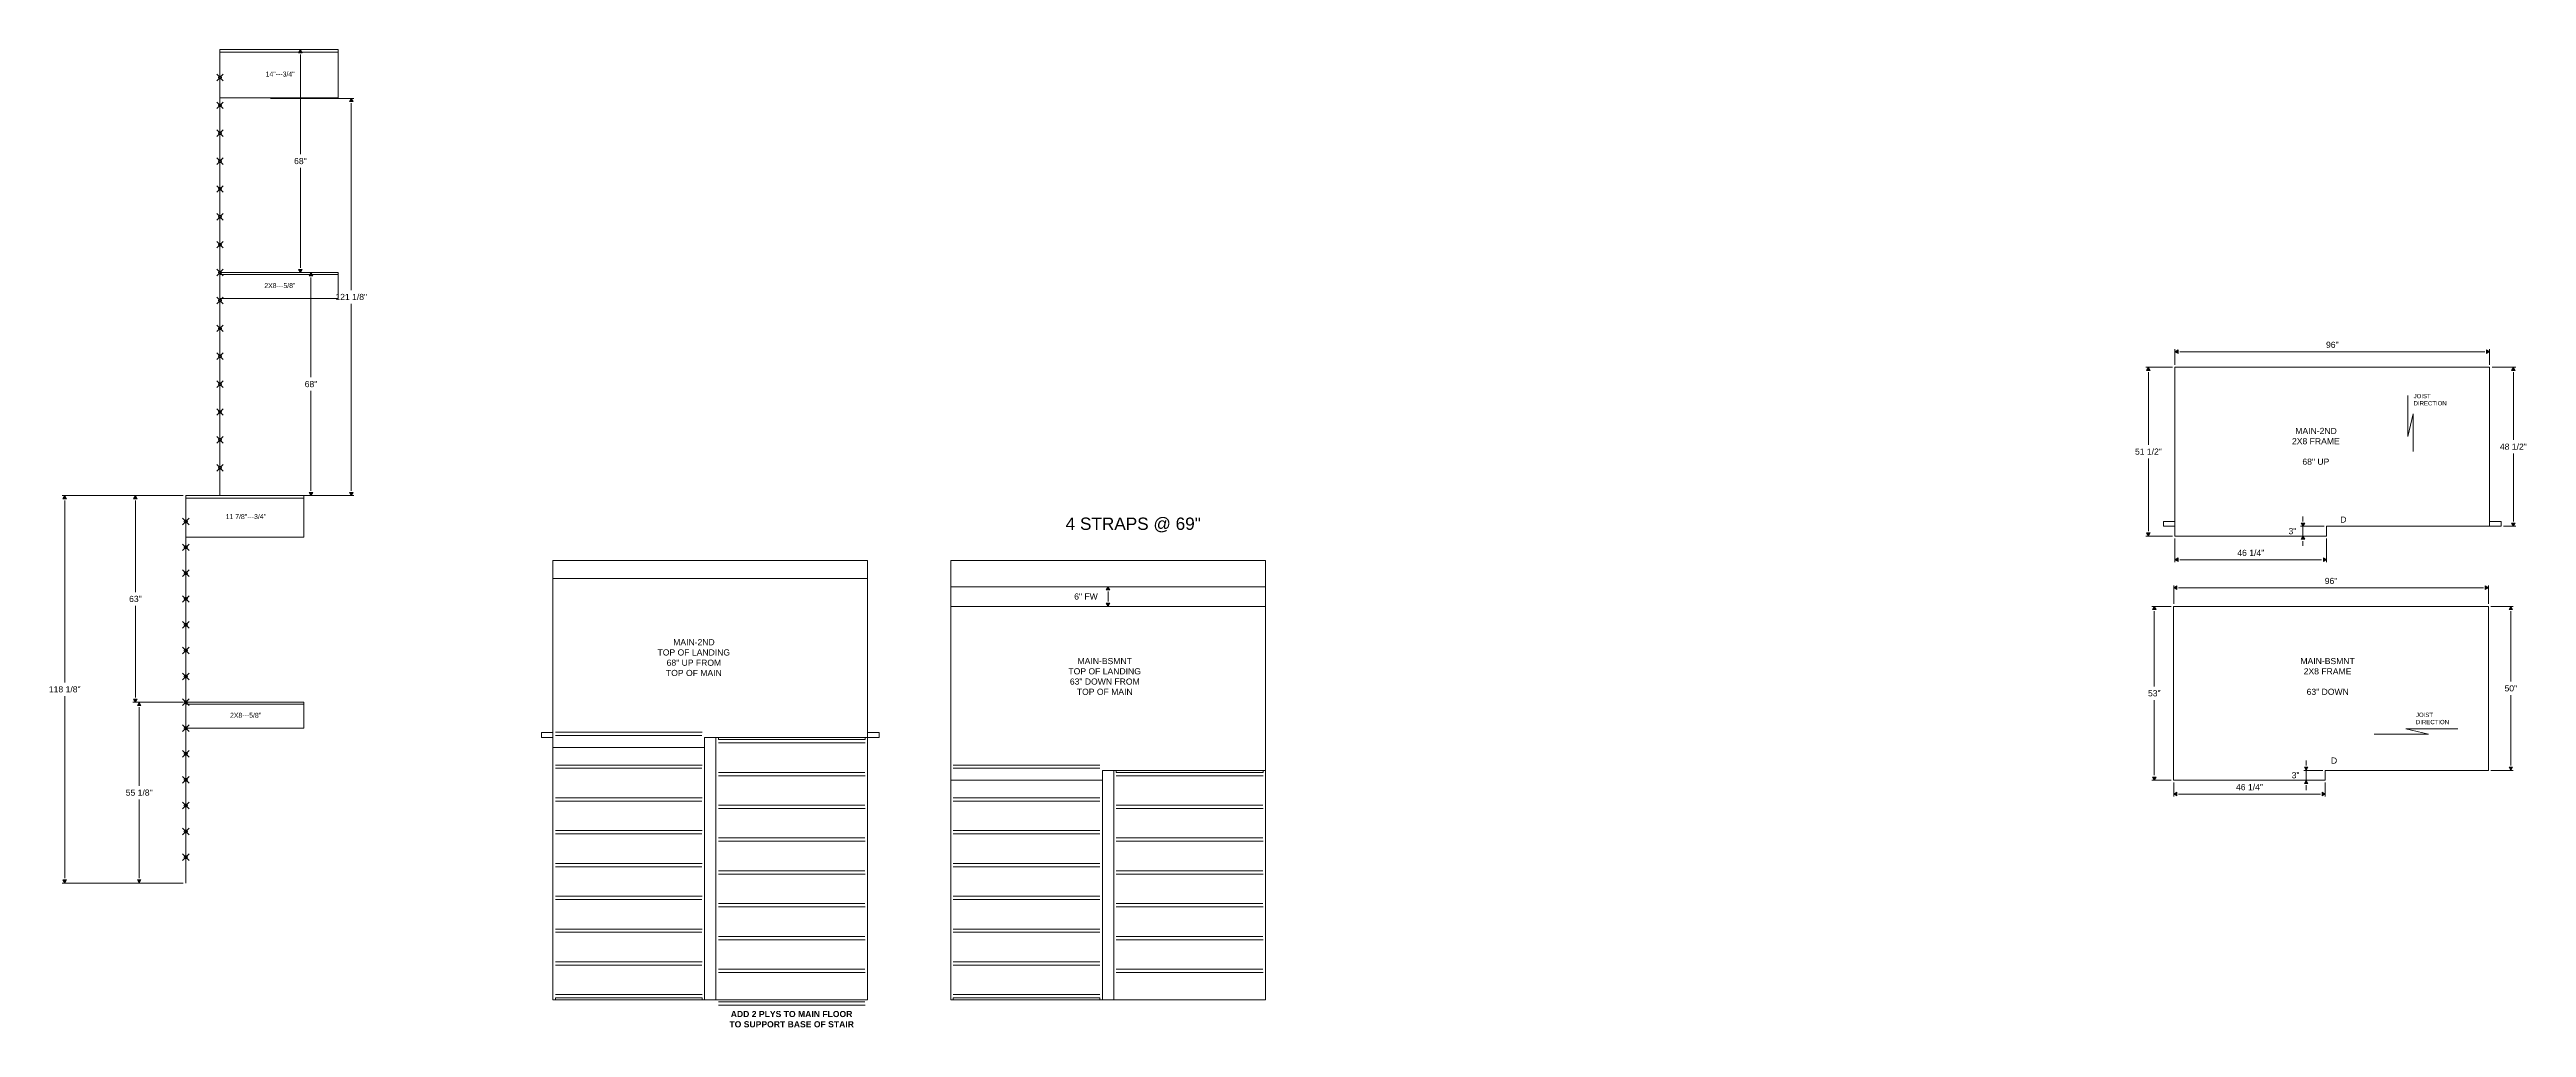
# Model space of a CAD drawing. Header units: inches. Extents: x -20237 to -17371, y 314 to 2010.
# Drawn here: x -18126 to -17371, y 954 to 1252 of the extents above; entities that cross this region are included whole.
import ezdxf

# ---------------------------------------------------------------- set-up
doc = ezdxf.new("R2010")
doc.units = ezdxf.units.IN
doc.header["$MEASUREMENT"] = 0
doc.header["$PDMODE"] = 35
doc.linetypes.add('HIDDEN2', pattern=[0.1875, 0.125, -0.0625])
for name, color, linetype, lineweight in [('Concrete', 40, 'Continuous', 9), ('Dimension', 3, 'Continuous', 9), ('Hole-Framing', 150, 'Continuous', 18), ('Kick', 4, 'Continuous', 9), ('Kick-Hidden', 4, 'HIDDEN2', 9), ('Plywood', 6, 'Continuous', 18), ('Treads', 1, 'Continuous', 15)]:
    doc.layers.add(name, color=color, linetype=linetype, lineweight=lineweight)
doc.styles.add('Dimension and Text', font='arial.ttf', dxfattribs={"height": 0.078125})
doc.dimstyles.new('Jerrod Dimension', dxfattribs={"dimscale": 0, "dimtxt": 0.078125, "dimasz": 0.0625, "dimexe": 0.03125, "dimexo": 0.03125, "dimgap": 0.046875, "dimtad": 1, "dimtih": 1, "dimtoh": 1, "dimdec": 4, "dimzin": 1, "dimdsep": 46, "dimlunit": 5, "dimtxsty": 'Dimension and Text', "dimblk": 'arrow', "dimcen": 2.421875, "dimclrd": 3, "dimclre": 3, "dimclrt": 3, "dimadec": 1, "dimazin": 0, "dimtfac": 1, "dimtdec": 4, "dimtmove": 2, "dimatfit": 3, "dimldrblk": 'arrow', "dimfxl": 1, "dimtfillclr": 256, "dimfrac": 2, "dimlwd": -1, "dimlwe": -1, "dimarcsym": 2})

# ---------------------------------------------------------------- blocks, each defined once
blk = doc.blocks.new('2x8- Landing')
at = {"layer": 'Hole-Framing'}
blk.add_lwpolyline([(0, -0.62), (36, -0.62), (36, -7.88), (0, -7.88)], close=True, dxfattribs=at)
at = {"layer": 'Plywood'}
blk.add_lwpolyline([(0, -0.62), (36, -0.62), (36, 0), (0, 0)], close=True, dxfattribs=at)
at = {"layer": 'Hole-Framing', "insert": (0.18, -3.22), "char_height": 1.5, "attachment_point": 1, "style": 'Dimension and Text'}
blk.add_mtext_dynamic_manual_height_columns('\\pi13.34038;2X8---5/8"', width=36, gutter_width=7.5, heights=[4.47], dxfattribs=at)
blk = doc.blocks.new('arrow')
at = {"layer": 'Dimension'}
blk.add_hatch(color=0, dxfattribs=at).paths.add_polyline_path([(0, 0), (-0.64, 0.37), (-0.64, -0.37)])
at = {"layer": 'Dimension', "color": 0}
for p, q in [((-0.64, -0.37), (-0.64, 0.37)), ((0, 0), (-0.64, 0.37)), ((-0.64, -0.37), (0, 0))]:
    blk.add_line(p, q, dxfattribs=at)
blk = doc.blocks.new('*D550')
at = {"layer": 'Defpoints', "color": 0, "transparency": 16777216}
for p in [(-18074.24, 1252.32), (-18056.24, 1184.32), (-18049.71, 1184.32)]:
    blk.add_point(p, dxfattribs=at)
at = {"layer": 'Hole-Framing', "color": 3, "transparency": 16777216}
for p, q in [((-18073.49, 1252.32), (-18048.96, 1252.32)), ((-18049.71, 1250.82), (-18049.71, 1220.4)), ((-18049.71, 1185.82), (-18049.71, 1216.24)), ((-18055.49, 1184.32), (-18048.96, 1184.32))]:
    blk.add_line(p, q, dxfattribs=at)
at = {"layer": 'Hole-Framing', "color": 3, "transparency": 16777216, "xscale": 1.5, "yscale": 1.5, "zscale": 1.5}
for p, rotation in [((-18049.71, 1252.32), 90), ((-18049.71, 1184.32), 270)]:
    blk.add_blockref('arrow', p, dxfattribs=dict(at, rotation=rotation))
at = {"layer": 'Hole-Framing', "color": 3, "transparency": 16777216, "insert": (-18049.71, 1218.32), "char_height": 1.875, "attachment_point": 5, "style": 'Dimension and Text'}
blk.add_mtext('68"', dxfattribs=at)
blk = doc.blocks.new('*D551')
at = {"layer": 'Defpoints', "color": 0, "transparency": 16777216}
for p in [(-18074.24, 1184.32), (-18074.24, 1116.32), (-18046.48, 1116.32)]:
    blk.add_point(p, dxfattribs=at)
at = {"layer": 'Hole-Framing', "color": 3, "transparency": 16777216}
for p, q in [((-18073.49, 1184.32), (-18045.73, 1184.32)), ((-18046.48, 1182.82), (-18046.48, 1152.4)), ((-18046.48, 1117.82), (-18046.48, 1148.24)), ((-18073.49, 1116.32), (-18045.73, 1116.32))]:
    blk.add_line(p, q, dxfattribs=at)
at = {"layer": 'Hole-Framing', "color": 3, "transparency": 16777216, "xscale": 1.5, "yscale": 1.5, "zscale": 1.5}
for p, rotation in [((-18046.48, 1184.32), 90), ((-18046.48, 1116.32), 270)]:
    blk.add_blockref('arrow', p, dxfattribs=dict(at, rotation=rotation))
at = {"layer": 'Hole-Framing', "color": 3, "transparency": 16777216, "insert": (-18046.48, 1150.32), "char_height": 1.875, "attachment_point": 5, "style": 'Dimension and Text'}
blk.add_mtext('68"', dxfattribs=at)
blk = doc.blocks.new('*D552')
at = {"layer": 'Defpoints', "color": 0, "transparency": 16777216}
for p in [(-18059.61, 1237.45), (-18034.2, 1237.45), (-18059.61, 1116.32)]:
    blk.add_point(p, dxfattribs=at)
at = {"layer": 'Hole-Framing', "color": 3, "transparency": 16777216}
for p, q in [((-18058.86, 1237.45), (-18033.45, 1237.45)), ((-18034.2, 1235.95), (-18034.2, 1178.98)), ((-18034.2, 1117.82), (-18034.2, 1174.79)), ((-18058.86, 1116.32), (-18033.45, 1116.32))]:
    blk.add_line(p, q, dxfattribs=at)
at = {"layer": 'Hole-Framing', "color": 3, "transparency": 16777216, "xscale": 1.5, "yscale": 1.5, "zscale": 1.5}
for p, rotation in [((-18034.2, 1237.45), 90), ((-18034.2, 1116.32), 270)]:
    blk.add_blockref('arrow', p, dxfattribs=dict(at, rotation=rotation))
at = {"layer": 'Hole-Framing', "color": 3, "transparency": 16777216, "insert": (-18034.2, 1176.88), "char_height": 1.875, "attachment_point": 5, "style": 'Dimension and Text'}
blk.add_mtext('121 1/8"', dxfattribs=at)
blk = doc.blocks.new('14- Floor')
at = {"layer": 'Hole-Framing'}
blk.add_lwpolyline([(0, -0.75), (36, -0.75), (36, -14.75), (0, -14.75)], close=True, dxfattribs=at)
at = {"layer": 'Plywood'}
blk.add_lwpolyline([(0, -0.75), (36, -0.75), (36, 0), (0, 0)], close=True, dxfattribs=at)
at = {"layer": 'Hole-Framing', "insert": (0.18, -6.72), "char_height": 1.5, "attachment_point": 1, "style": 'Dimension and Text'}
blk.add_mtext_dynamic_manual_height_columns('\\pi13.75068;14"---3/4"', width=36, gutter_width=7.5, heights=[4.47], dxfattribs=at)
blk = doc.blocks.new('11 7-8- Floor')
at = {"layer": 'Hole-Framing'}
blk.add_lwpolyline([(0, -0.75), (36, -0.75), (36, -12.62), (0, -12.62)], close=True, dxfattribs=at)
at = {"layer": 'Plywood'}
blk.add_lwpolyline([(0, -0.75), (36, -0.75), (36, 0), (0, 0)], close=True, dxfattribs=at)
at = {"layer": 'Hole-Framing', "insert": (0.18, -5.65), "char_height": 1.5, "attachment_point": 1, "style": 'Dimension and Text'}
blk.add_mtext_dynamic_manual_height_columns('\\pi12.00307;11 7/8"---3/4"', width=36, gutter_width=7.5, heights=[4.47], dxfattribs=at)
blk = doc.blocks.new('*D553')
at = {"layer": 'Concrete', "color": 3, "transparency": 16777216}
for p, q in [((-18085.43, 1116.32), (-18100.79, 1116.32)), ((-18100.04, 1114.82), (-18100.04, 1086.9)), ((-18100.04, 1054.82), (-18100.04, 1082.74)), ((-18085.43, 1053.32), (-18100.79, 1053.32))]:
    blk.add_line(p, q, dxfattribs=at)
at = {"layer": 'Defpoints', "color": 0, "transparency": 16777216}
for p in [(-18084.68, 1116.32), (-18100.04, 1053.32), (-18084.68, 1053.32)]:
    blk.add_point(p, dxfattribs=at)
at = {"layer": 'Concrete', "color": 3, "transparency": 16777216, "xscale": 1.5, "yscale": 1.5, "zscale": 1.5}
for p, rotation in [((-18100.04, 1116.32), 90), ((-18100.04, 1053.32), 270)]:
    blk.add_blockref('arrow', p, dxfattribs=dict(at, rotation=rotation))
at = {"layer": 'Concrete', "color": 3, "transparency": 16777216, "insert": (-18100.04, 1084.82), "char_height": 1.875, "attachment_point": 5, "style": 'Dimension and Text'}
blk.add_mtext('63"', dxfattribs=at)
blk = doc.blocks.new('*D554')
at = {"layer": 'Concrete', "color": 3, "transparency": 16777216}
for p, q in [((-18085.43, 1053.32), (-18099.64, 1053.32)), ((-18098.89, 1051.82), (-18098.89, 1027.85)), ((-18098.89, 999.7), (-18098.89, 1023.66)), ((-18085.43, 998.2), (-18099.64, 998.2))]:
    blk.add_line(p, q, dxfattribs=at)
at = {"layer": 'Defpoints', "color": 0, "transparency": 16777216}
for p in [(-18084.68, 1053.32), (-18098.89, 998.2), (-18084.68, 998.2)]:
    blk.add_point(p, dxfattribs=at)
at = {"layer": 'Concrete', "color": 3, "transparency": 16777216, "xscale": 1.5, "yscale": 1.5, "zscale": 1.5}
for p, rotation in [((-18098.89, 1053.32), 90), ((-18098.89, 998.2), 270)]:
    blk.add_blockref('arrow', p, dxfattribs=dict(at, rotation=rotation))
at = {"layer": 'Concrete', "color": 3, "transparency": 16777216, "insert": (-18098.89, 1025.76), "char_height": 1.875, "attachment_point": 5, "style": 'Dimension and Text'}
blk.add_mtext('55 1/8"', dxfattribs=at)
blk = doc.blocks.new('*D555')
at = {"layer": 'Concrete', "color": 3, "transparency": 16777216}
for p, q in [((-18085.43, 1116.32), (-18122.35, 1116.32)), ((-18121.6, 1114.82), (-18121.6, 1059.35)), ((-18121.6, 999.7), (-18121.6, 1055.16)), ((-18085.43, 998.2), (-18122.35, 998.2))]:
    blk.add_line(p, q, dxfattribs=at)
at = {"layer": 'Defpoints', "color": 0, "transparency": 16777216}
for p in [(-18084.68, 1116.32), (-18121.6, 998.2), (-18084.68, 998.2)]:
    blk.add_point(p, dxfattribs=at)
at = {"layer": 'Concrete', "color": 3, "transparency": 16777216, "xscale": 1.5, "yscale": 1.5, "zscale": 1.5}
for p, rotation in [((-18121.6, 1116.32), 90), ((-18121.6, 998.2), 270)]:
    blk.add_blockref('arrow', p, dxfattribs=dict(at, rotation=rotation))
at = {"layer": 'Concrete', "color": 3, "transparency": 16777216, "insert": (-18121.6, 1057.26), "char_height": 1.875, "attachment_point": 5, "style": 'Dimension and Text'}
blk.add_mtext('118 1/8"', dxfattribs=at)
blk = doc.blocks.new('*D558')
at = {"layer": 'Defpoints', "color": 0, "transparency": 16777216}
for p in [(-17803.31, 1088.56), (-17803.31, 1082.56), (-17803.31, 1082.56)]:
    blk.add_point(p, dxfattribs=at)
at = {"layer": 'Dimension', "color": 3, "transparency": 16777216}
blk.add_line((-17803.31, 1087.06), (-17803.31, 1084.06), dxfattribs=at)
at = {"layer": 'Dimension', "color": 3, "transparency": 16777216, "xscale": 1.5, "yscale": 1.5, "zscale": 1.5}
for p, rotation in [((-17803.31, 1088.56), 90), ((-17803.31, 1082.56), 270)]:
    blk.add_blockref('arrow', p, dxfattribs=dict(at, rotation=rotation))
at = {"layer": 'Dimension', "color": 3, "transparency": 16777216, "insert": (-17810.07, 1085.56), "char_height": 1.875, "attachment_point": 5, "style": 'Dimension and Text'}
blk.add_mtext('6" FW', dxfattribs=at)
blk = doc.blocks.new('*D559')
at = {"layer": 'Defpoints', "color": 0, "transparency": 16777216}
for p in [(-17382.27, 1088.22), (-17478.27, 1082.56), (-17382.27, 1082.56)]:
    blk.add_point(p, dxfattribs=at)
at = {"layer": 'Dimension', "color": 3, "transparency": 16777216}
for p, q in [((-17478.27, 1083.31), (-17478.27, 1088.97)), ((-17476.77, 1088.22), (-17383.77, 1088.22)), ((-17382.27, 1083.31), (-17382.27, 1088.97))]:
    blk.add_line(p, q, dxfattribs=at)
at = {"layer": 'Dimension', "color": 3, "transparency": 16777216, "xscale": 1.5, "yscale": 1.5, "zscale": 1.5, "rotation": 180}
blk.add_blockref('arrow', (-17478.27, 1088.22), dxfattribs=at)
at = {"layer": 'Dimension', "color": 3, "transparency": 16777216, "xscale": 1.5, "yscale": 1.5, "zscale": 1.5}
blk.add_blockref('arrow', (-17382.27, 1088.22), dxfattribs=at)
at = {"layer": 'Dimension', "color": 3, "transparency": 16777216, "insert": (-17430.27, 1090.3), "char_height": 1.875, "attachment_point": 5, "style": 'Dimension and Text'}
blk.add_mtext('96"', dxfattribs=at)
blk = doc.blocks.new('*D560')
at = {"layer": 'Defpoints', "color": 0, "transparency": 16777216}
for p in [(-17382.27, 1082.56), (-17382.27, 1032.56), (-17375.42, 1032.56)]:
    blk.add_point(p, dxfattribs=at)
at = {"layer": 'Dimension', "color": 3, "transparency": 16777216}
for p, q in [((-17381.52, 1082.56), (-17374.67, 1082.56)), ((-17375.42, 1081.06), (-17375.42, 1059.65)), ((-17375.42, 1034.06), (-17375.42, 1055.48)), ((-17381.52, 1032.56), (-17374.67, 1032.56))]:
    blk.add_line(p, q, dxfattribs=at)
at = {"layer": 'Dimension', "color": 3, "transparency": 16777216, "xscale": 1.5, "yscale": 1.5, "zscale": 1.5}
for p, rotation in [((-17375.42, 1082.56), 90), ((-17375.42, 1032.56), 270)]:
    blk.add_blockref('arrow', p, dxfattribs=dict(at, rotation=rotation))
at = {"layer": 'Dimension', "color": 3, "transparency": 16777216, "insert": (-17375.42, 1057.56), "char_height": 1.875, "attachment_point": 5, "style": 'Dimension and Text'}
blk.add_mtext('50"', dxfattribs=at)
blk = doc.blocks.new('*D561')
at = {"layer": 'Defpoints', "color": 0, "transparency": 16777216}
for p in [(-17478.27, 1082.56), (-17484.19, 1029.56), (-17478.27, 1029.56)]:
    blk.add_point(p, dxfattribs=at)
at = {"layer": 'Dimension', "color": 3, "transparency": 16777216}
for p, q in [((-17479.02, 1082.56), (-17484.94, 1082.56)), ((-17484.19, 1081.06), (-17484.19, 1058.15)), ((-17484.19, 1031.06), (-17484.19, 1053.98)), ((-17479.02, 1029.56), (-17484.94, 1029.56))]:
    blk.add_line(p, q, dxfattribs=at)
at = {"layer": 'Dimension', "color": 3, "transparency": 16777216, "xscale": 1.5, "yscale": 1.5, "zscale": 1.5}
for p, rotation in [((-17484.19, 1082.56), 90), ((-17484.19, 1029.56), 270)]:
    blk.add_blockref('arrow', p, dxfattribs=dict(at, rotation=rotation))
at = {"layer": 'Dimension', "color": 3, "transparency": 16777216, "insert": (-17484.19, 1056.06), "char_height": 1.875, "attachment_point": 5, "style": 'Dimension and Text'}
blk.add_mtext('53"', dxfattribs=at)
blk = doc.blocks.new('*D562')
at = {"layer": 'Defpoints', "color": 0, "transparency": 16777216}
for p in [(-17478.27, 1029.56), (-17432.02, 1029.56), (-17432.02, 1025.32)]:
    blk.add_point(p, dxfattribs=at)
at = {"layer": 'Dimension', "color": 3, "transparency": 16777216}
for p, q in [((-17478.27, 1028.81), (-17478.27, 1024.57)), ((-17432.02, 1028.81), (-17432.02, 1024.57)), ((-17476.77, 1025.32), (-17433.52, 1025.32))]:
    blk.add_line(p, q, dxfattribs=at)
at = {"layer": 'Dimension', "color": 3, "transparency": 16777216, "xscale": 1.5, "yscale": 1.5, "zscale": 1.5, "rotation": 180}
blk.add_blockref('arrow', (-17478.27, 1025.32), dxfattribs=at)
at = {"layer": 'Dimension', "color": 3, "transparency": 16777216, "xscale": 1.5, "yscale": 1.5, "zscale": 1.5}
blk.add_blockref('arrow', (-17432.02, 1025.32), dxfattribs=at)
at = {"layer": 'Dimension', "color": 3, "transparency": 16777216, "insert": (-17455.15, 1027.42), "char_height": 1.875, "attachment_point": 5, "style": 'Dimension and Text'}
blk.add_mtext('46 1/4"', dxfattribs=at)
blk = doc.blocks.new('Joist-Horizontal')
at = {"layer": 'Plywood'}
blk.add_lwpolyline([(-13.19, -0.84), (3.46, -0.84), (-3.46, 0.84), (12.33, 0.84)], dxfattribs=at)
at = {"layer": 'Plywood', "insert": (-0.41, 5.74), "char_height": 1.312, "attachment_point": 1, "style": 'Dimension and Text'}
blk.add_mtext_dynamic_manual_height_columns('JOIST\\PDIRECTION', width=8.9466, gutter_width=6.56, heights=[0], dxfattribs=at)
blk = doc.blocks.new('Joist-Veritcal')
at = {"layer": 'Plywood'}
blk.add_lwpolyline([(-0.84, 9.08), (-0.84, -3.46), (0.84, 3.46), (0.84, -8.06)], dxfattribs=at)
at = {"layer": 'Plywood', "insert": (0.94, 9.52), "char_height": 1.312, "attachment_point": 1, "style": 'Dimension and Text'}
blk.add_mtext_dynamic_manual_height_columns('JOIST\\PDIRECTION', width=8.9466, gutter_width=6.56, heights=[0], dxfattribs=at)
blk = doc.blocks.new('*D564')
at = {"layer": 'Defpoints', "color": 0, "transparency": 16777216}
for p in [(-17381.88, 1160.21), (-17477.88, 1155.48), (-17381.88, 1155.48)]:
    blk.add_point(p, dxfattribs=at)
at = {"layer": 'Dimension', "color": 3, "transparency": 16777216}
for p, q in [((-17477.88, 1156.23), (-17477.88, 1160.96)), ((-17476.38, 1160.21), (-17383.38, 1160.21)), ((-17381.88, 1156.23), (-17381.88, 1160.96))]:
    blk.add_line(p, q, dxfattribs=at)
at = {"layer": 'Dimension', "color": 3, "transparency": 16777216, "xscale": 1.5, "yscale": 1.5, "zscale": 1.5, "rotation": 180}
blk.add_blockref('arrow', (-17477.88, 1160.21), dxfattribs=at)
at = {"layer": 'Dimension', "color": 3, "transparency": 16777216, "xscale": 1.5, "yscale": 1.5, "zscale": 1.5}
blk.add_blockref('arrow', (-17381.88, 1160.21), dxfattribs=at)
at = {"layer": 'Dimension', "color": 3, "transparency": 16777216, "insert": (-17429.88, 1162.29), "char_height": 1.875, "attachment_point": 5, "style": 'Dimension and Text'}
blk.add_mtext('96"', dxfattribs=at)
blk = doc.blocks.new('*D565')
at = {"layer": 'Defpoints', "color": 0, "transparency": 16777216}
for p in [(-17381.88, 1155.48), (-17378.38, 1106.98), (-17374.65, 1106.98)]:
    blk.add_point(p, dxfattribs=at)
at = {"layer": 'Dimension', "color": 3, "transparency": 16777216}
for p, q in [((-17381.13, 1155.48), (-17373.9, 1155.48)), ((-17374.65, 1153.98), (-17374.65, 1133.32)), ((-17374.65, 1108.48), (-17374.65, 1129.13)), ((-17377.63, 1106.98), (-17373.9, 1106.98))]:
    blk.add_line(p, q, dxfattribs=at)
at = {"layer": 'Dimension', "color": 3, "transparency": 16777216, "xscale": 1.5, "yscale": 1.5, "zscale": 1.5}
for p, rotation in [((-17374.65, 1155.48), 90), ((-17374.65, 1106.98), 270)]:
    blk.add_blockref('arrow', p, dxfattribs=dict(at, rotation=rotation))
at = {"layer": 'Dimension', "color": 3, "transparency": 16777216, "insert": (-17374.65, 1131.23), "char_height": 1.875, "attachment_point": 5, "style": 'Dimension and Text'}
blk.add_mtext('48 1/2"', dxfattribs=at)
blk = doc.blocks.new('*D566')
at = {"layer": 'Defpoints', "color": 0, "transparency": 16777216}
for p in [(-17477.88, 1155.48), (-17485.97, 1103.98), (-17477.88, 1103.98)]:
    blk.add_point(p, dxfattribs=at)
at = {"layer": 'Dimension', "color": 3, "transparency": 16777216}
for p, q in [((-17478.63, 1155.48), (-17486.72, 1155.48)), ((-17485.97, 1153.98), (-17485.97, 1131.82)), ((-17485.97, 1105.48), (-17485.97, 1127.63)), ((-17478.63, 1103.98), (-17486.72, 1103.98))]:
    blk.add_line(p, q, dxfattribs=at)
at = {"layer": 'Dimension', "color": 3, "transparency": 16777216, "xscale": 1.5, "yscale": 1.5, "zscale": 1.5}
for p, rotation in [((-17485.97, 1155.48), 90), ((-17485.97, 1103.98), 270)]:
    blk.add_blockref('arrow', p, dxfattribs=dict(at, rotation=rotation))
at = {"layer": 'Dimension', "color": 3, "transparency": 16777216, "insert": (-17485.97, 1129.73), "char_height": 1.875, "attachment_point": 5, "style": 'Dimension and Text'}
blk.add_mtext('51 1/2"', dxfattribs=at)
blk = doc.blocks.new('*D567')
at = {"layer": 'Defpoints', "color": 0, "transparency": 16777216}
for p in [(-17477.88, 1103.98), (-17431.63, 1103.98), (-17431.63, 1096.76)]:
    blk.add_point(p, dxfattribs=at)
at = {"layer": 'Dimension', "color": 3, "transparency": 16777216}
for p, q in [((-17477.88, 1103.23), (-17477.88, 1096.01)), ((-17431.63, 1103.23), (-17431.63, 1096.01)), ((-17476.38, 1096.76), (-17433.13, 1096.76))]:
    blk.add_line(p, q, dxfattribs=at)
at = {"layer": 'Dimension', "color": 3, "transparency": 16777216, "xscale": 1.5, "yscale": 1.5, "zscale": 1.5, "rotation": 180}
blk.add_blockref('arrow', (-17477.88, 1096.76), dxfattribs=at)
at = {"layer": 'Dimension', "color": 3, "transparency": 16777216, "xscale": 1.5, "yscale": 1.5, "zscale": 1.5}
blk.add_blockref('arrow', (-17431.63, 1096.76), dxfattribs=at)
at = {"layer": 'Dimension', "color": 3, "transparency": 16777216, "insert": (-17454.75, 1098.86), "char_height": 1.875, "attachment_point": 5, "style": 'Dimension and Text'}
blk.add_mtext('46 1/4"', dxfattribs=at)
blk = doc.blocks.new('*D568')
at = {"layer": 'Defpoints', "color": 0, "transparency": 16777216}
for p in [(-17438.82, 1106.98), (-17431.63, 1106.98), (-17431.63, 1103.98)]:
    blk.add_point(p, dxfattribs=at)
at = {"layer": 'Dimension', "color": 3, "transparency": 16777216}
for p, q in [((-17432.38, 1106.98), (-17439.57, 1106.98)), ((-17432.38, 1103.98), (-17439.57, 1103.98)), ((-17438.82, 1108.48), (-17438.82, 1109.98)), ((-17438.82, 1103.98), (-17438.82, 1106.98)), ((-17438.82, 1102.48), (-17438.82, 1100.98))]:
    blk.add_line(p, q, dxfattribs=at)
at = {"layer": 'Dimension', "color": 3, "transparency": 16777216, "xscale": 1.5, "yscale": 1.5, "zscale": 1.5}
for p, rotation in [((-17438.82, 1106.98), 270), ((-17438.82, 1103.98), 90)]:
    blk.add_blockref('arrow', p, dxfattribs=dict(at, rotation=rotation))
at = {"layer": 'Dimension', "color": 3, "transparency": 16777216, "insert": (-17442.05, 1105.48), "char_height": 1.875, "attachment_point": 5, "style": 'Dimension and Text'}
blk.add_mtext('3"', dxfattribs=at)
blk = doc.blocks.new('*D569')
at = {"layer": 'Defpoints', "color": 0, "transparency": 16777216}
for p in [(-17437.85, 1029.56), (-17432.02, 1032.56), (-17432.02, 1029.56)]:
    blk.add_point(p, dxfattribs=at)
at = {"layer": 'Dimension', "color": 3, "transparency": 16777216}
for p, q in [((-17437.85, 1034.06), (-17437.85, 1035.56)), ((-17432.77, 1032.56), (-17438.6, 1032.56)), ((-17432.77, 1029.56), (-17438.6, 1029.56)), ((-17437.85, 1032.56), (-17437.85, 1029.56)), ((-17437.85, 1028.06), (-17437.85, 1026.56))]:
    blk.add_line(p, q, dxfattribs=at)
at = {"layer": 'Dimension', "color": 3, "transparency": 16777216, "xscale": 1.5, "yscale": 1.5, "zscale": 1.5}
for p, rotation in [((-17437.85, 1032.56), 270), ((-17437.85, 1029.56), 90)]:
    blk.add_blockref('arrow', p, dxfattribs=dict(at, rotation=rotation))
at = {"layer": 'Dimension', "color": 3, "transparency": 16777216, "insert": (-17441.08, 1031.06), "char_height": 1.875, "attachment_point": 5, "style": 'Dimension and Text'}
blk.add_mtext('3"', dxfattribs=at)

msp = doc.modelspace()

# ---------------------------------------------------------------- linework, layer by layer
at = {"layer": 'Concrete'}
msp.add_line((-18084.68089, 998.19524), (-18084.68089, 1116.32024), dxfattribs=at)
for points in [[(-17851.31495, 1096.56289), (-17755.31495, 1096.56289), (-17755.31495, 962.56289), (-17851.31495, 962.56289)], [(-17851.31495, 1088.56289), (-17755.31495, 1088.56289), (-17755.31495, 1096.56289), (-17851.31495, 1096.56289)]]:
    msp.add_lwpolyline(points, close=True, dxfattribs=at)
for p in [(-18084.68089, 1108.44524), (-18084.68089, 1100.57024), (-18084.68089, 1092.69524), (-18084.68089, 1084.82024), (-18084.68089, 1076.94524), (-18084.68089, 1069.07024), (-18084.68089, 1061.19524), (-18084.68089, 1053.32024), (-18084.68089, 1045.44524), (-18084.68089, 1037.57024), (-18084.68089, 1029.69524), (-18084.68089, 1021.82024), (-18084.68089, 1013.94524), (-18084.68089, 1006.07024)]:
    msp.add_point(p, dxfattribs=at)
at = {"layer": 'Hole-Framing'}
msp.add_line((-18074.2351, 1116.32024), (-18074.2351, 1252.32024), dxfattribs=at)
for points in [[(-17972.69145, 1096.56289), (-17876.69145, 1096.56289), (-17876.69145, 962.56289), (-17972.69145, 962.56289)], [(-17972.69145, 1091.06289), (-17876.69145, 1091.06289), (-17876.69145, 1096.56289), (-17972.69145, 1096.56289)], [(-17926.44145, 1042.56289), (-17922.94145, 1042.56289), (-17922.94145, 962.56289), (-17926.44145, 962.56289)], [(-17805.06495, 1032.56289), (-17801.56495, 1032.56289), (-17801.56495, 962.56289), (-17805.06495, 962.56289)]]:
    msp.add_lwpolyline(points, close=True, dxfattribs=at)
for p in [(-18074.2351, 1243.82024), (-18074.2351, 1235.32024), (-18074.2351, 1226.82024), (-18074.2351, 1218.32024), (-18074.2351, 1209.82024), (-18074.2351, 1201.32024), (-18074.2351, 1192.82024), (-18074.2351, 1184.32024), (-18074.2351, 1175.82024), (-18074.2351, 1167.32024), (-18074.2351, 1158.82024), (-18074.2351, 1150.32024), (-18074.2351, 1141.82024), (-18074.2351, 1133.32024), (-18074.2351, 1124.82024)]:
    msp.add_point(p, dxfattribs=at)
at = {"layer": 'Kick'}
for points in [[(-17922.19145, 1042.56289), (-17877.44145, 1042.56289), (-17877.44145, 1041.93789), (-17922.19145, 1041.93789)], [(-17800.81495, 1032.56289), (-17756.06495, 1032.56289), (-17756.06495, 1031.93789), (-17800.81495, 1031.93789)], [(-17971.94145, 962.56289), (-17927.19145, 962.56289), (-17927.19145, 963.18789), (-17971.94145, 963.18789)], [(-17850.56495, 962.56289), (-17805.81495, 962.56289), (-17805.81495, 963.18789), (-17850.56495, 963.18789)]]:
    msp.add_lwpolyline(points, close=True, dxfattribs=at)
at = {"layer": 'Kick-Hidden'}
for p, q in [((-17971.94145, 1043.18789), (-17927.19145, 1043.18789)), ((-17971.94145, 1033.18789), (-17927.19145, 1033.18789)), ((-17922.19145, 1031.93789), (-17877.44145, 1031.93789)), ((-17850.56495, 1033.18789), (-17805.81495, 1033.18789)), ((-17971.94145, 1023.18789), (-17927.19145, 1023.18789)), ((-17922.19145, 1021.93789), (-17877.44145, 1021.93789)), ((-17850.56495, 1023.18789), (-17805.81495, 1023.18789)), ((-17800.81495, 1021.93789), (-17756.06495, 1021.93789)), ((-17971.94145, 1013.18789), (-17927.19145, 1013.18789)), ((-17850.56495, 1013.18789), (-17805.81495, 1013.18789)), ((-17922.19145, 1011.93789), (-17877.44145, 1011.93789)), ((-17800.81495, 1011.93789), (-17756.06495, 1011.93789)), ((-17971.94145, 1003.18789), (-17927.19145, 1003.18789)), ((-17922.19145, 1001.93789), (-17877.44145, 1001.93789)), ((-17850.56495, 1003.18789), (-17805.81495, 1003.18789)), ((-17800.81495, 1001.93789), (-17756.06495, 1001.93789)), ((-17971.94145, 993.18789), (-17927.19145, 993.18789)), ((-17922.19145, 991.93789), (-17877.44145, 991.93789)), ((-17850.56495, 993.18789), (-17805.81495, 993.18789)), ((-17800.81495, 991.93789), (-17756.06495, 991.93789)), ((-17971.94145, 983.18789), (-17927.19145, 983.18789)), ((-17850.56495, 983.18789), (-17805.81495, 983.18789)), ((-17922.19145, 981.93789), (-17877.44145, 981.93789)), ((-17800.81495, 981.93789), (-17756.06495, 981.93789)), ((-17971.94145, 973.18789), (-17927.19145, 973.18789)), ((-17922.19145, 971.93789), (-17877.44145, 971.93789)), ((-17850.56495, 973.18789), (-17805.81495, 973.18789)), ((-17800.81495, 971.93789), (-17756.06495, 971.93789)), ((-17922.19145, 961.93789), (-17877.44145, 961.93789))]:
    msp.add_line(p, q, dxfattribs=at)
at = {"layer": 'Plywood'}
for points in [[(-17477.87861, 1106.97509), (-17477.87861, 1155.47509), (-17381.87861, 1155.47509), (-17381.87861, 1106.97509), (-17431.62861, 1106.97509), (-17431.62861, 1103.97509), (-17477.87861, 1103.97509)], [(-17477.87861, 1106.97509), (-17481.37861, 1106.97509), (-17481.37861, 1108.47509), (-17477.87861, 1108.47509)], [(-17381.87861, 1106.97509), (-17378.37861, 1106.97509), (-17378.37861, 1108.47509), (-17381.87861, 1108.47509)], [(-17972.69145, 1042.56289), (-17972.69145, 1091.06289), (-17876.69145, 1091.06289), (-17876.69145, 1042.56289), (-17926.44145, 1042.56289), (-17926.44145, 1039.56289), (-17972.69145, 1039.56289)], [(-17851.31495, 1032.56289), (-17851.31495, 1082.56289), (-17755.31495, 1082.56289), (-17755.31495, 1032.56289), (-17805.06495, 1032.56289), (-17805.06495, 1029.56289), (-17851.31495, 1029.56289)], [(-17478.27394, 1032.56289), (-17478.27394, 1082.56289), (-17382.27394, 1082.56289), (-17382.27394, 1032.56289), (-17432.02394, 1032.56289), (-17432.02394, 1029.56289), (-17478.27394, 1029.56289)], [(-17972.69145, 1042.56289), (-17976.19145, 1042.56289), (-17976.19145, 1044.06289), (-17972.69145, 1044.06289)], [(-17876.69145, 1042.56289), (-17873.19145, 1042.56289), (-17873.19145, 1044.06289), (-17876.69145, 1044.06289)]]:
    msp.add_lwpolyline(points, close=True, dxfattribs=at)
at = {"layer": 'Treads'}
for p, q in [((-17971.94145, 1044.18789), (-17927.19145, 1044.18789)), ((-17922.19145, 1040.93789), (-17877.44145, 1040.93789)), ((-17971.94145, 1034.18789), (-17927.19145, 1034.18789)), ((-17922.19145, 1030.93789), (-17877.44145, 1030.93789)), ((-17850.56495, 1034.18789), (-17805.81495, 1034.18789)), ((-17800.81495, 1030.93789), (-17756.06495, 1030.93789)), ((-17971.94145, 1024.18789), (-17927.19145, 1024.18789)), ((-17922.19145, 1020.93789), (-17877.44145, 1020.93789)), ((-17850.56495, 1024.18789), (-17805.81495, 1024.18789)), ((-17800.81495, 1020.93789), (-17756.06495, 1020.93789)), ((-17971.94145, 1014.18789), (-17927.19145, 1014.18789)), ((-17850.56495, 1014.18789), (-17805.81495, 1014.18789)), ((-17922.19145, 1010.93789), (-17877.44145, 1010.93789)), ((-17800.81495, 1010.93789), (-17756.06495, 1010.93789)), ((-17971.94145, 1004.18789), (-17927.19145, 1004.18789)), ((-17922.19145, 1000.93789), (-17877.44145, 1000.93789)), ((-17850.56495, 1004.18789), (-17805.81495, 1004.18789)), ((-17800.81495, 1000.93789), (-17756.06495, 1000.93789)), ((-17971.94145, 994.18789), (-17927.19145, 994.18789)), ((-17922.19145, 990.93789), (-17877.44145, 990.93789)), ((-17850.56495, 994.18789), (-17805.81495, 994.18789)), ((-17800.81495, 990.93789), (-17756.06495, 990.93789)), ((-17971.94145, 984.18789), (-17927.19145, 984.18789)), ((-17850.56495, 984.18789), (-17805.81495, 984.18789)), ((-17922.19145, 980.93789), (-17877.44145, 980.93789)), ((-17800.81495, 980.93789), (-17756.06495, 980.93789)), ((-17971.94145, 974.18789), (-17927.19145, 974.18789)), ((-17922.19145, 970.93789), (-17877.44145, 970.93789)), ((-17850.56495, 974.18789), (-17805.81495, 974.18789)), ((-17800.81495, 970.93789), (-17756.06495, 970.93789)), ((-17971.94145, 964.18789), (-17927.19145, 964.18789)), ((-17922.19145, 960.93789), (-17877.44145, 960.93789)), ((-17850.56495, 964.18789), (-17805.81495, 964.18789))]:
    msp.add_line(p, q, dxfattribs=at)

# ---------------------------------------------------------------- block references
at = {"layer": 'Dimension'}
for name, p in [('Joist-Veritcal', (-17406.0106, 1137.80748)), ('Joist-Horizontal', (-17403.94784, 1044.39771))]:
    msp.add_blockref(name, p, dxfattribs=at)
at = {"layer": 'Hole-Framing'}
for name, p in [('14- Floor', (-18074.2351, 1252.32024)), ('2x8- Landing', (-18074.2351, 1184.32024)), ('11 7-8- Floor', (-18084.68089, 1116.32024)), ('2x8- Landing', (-18084.68089, 1053.32024))]:
    msp.add_blockref(name, p, dxfattribs=at)

# ---------------------------------------------------------------- texts
at = {"layer": 'Dimension', "attachment_point": 1, "style": 'Dimension and Text'}
for s, width, gutter_width, insert, char_height in [('\\pi19.12015;MAIN-2ND\\P\\pi18.11422;2X8 FRAME\\P\\pi25.2836;\\P\\pi21.28484;68" UP ', 50.5672015, 9.375, (-17460.28859, 1136.98569), 1.875), ('4 STRAPS @ 69"', 140.2352468, 18.75, (-17816.27556, 1109.63181), 3.75), ('D', 11.6917415, 9.375, (-17427.45342, 1109.95504), 1.875), ('\\pi19.12015;MAIN-2ND\\P\\pi14.33544;TOP OF LANDING\\P\\pi17.10765;68" UP FROM\\P\\pi16.90877,t61.90877;TOP OF MAIN', 50.5672015, 9.375, (-17955.10143, 1072.57349), 1.875), ('\\pi17.11277;MAIN-BSMNT\\P\\pi14.33544;TOP OF LANDING\\P\\pi14.78053;63" DOWN FROM\\P\\pi16.90877,t61.90877;TOP OF MAIN', 50.5672015, 9.375, (-17829.76441, 1066.82435), 1.875), ('\\pi17.11277;MAIN-BSMNT\\P\\pi18.11422;2X8 FRAME\\P\\pi25.2836;\\P\\pi19.00823;63" DOWN ', 50.5672015, 9.375, (-17456.7234, 1066.82435), 1.875), ('D', 11.6917415, 9.375, (-17430.28976, 1036.48004), 1.875), ('\\pi2.15539;{\\fArial|b1|i0|c0|p34;ADD 2 PLYS TO MAIN FLOOR\\P\\pi1.74611;TO SUPPORT BASE OF STAIR}', 41.4053314, 9.375, (-17920.58746, 959.20699), 1.875)]:
    msp.add_mtext_dynamic_manual_height_columns(s, width=width, gutter_width=gutter_width, heights=[0], dxfattribs=dict(at, insert=insert, char_height=char_height))

# ---------------------------------------------------------------- dimensions: what is measured, and where the dimension line sits
at = {"layer": 'Concrete'}
for base, p1, p2, picture, middle in [((-18121.59955, 998.19524), (-18084.68089, 1116.32024), (-18084.68089, 998.19524), '*D555', (-18121.59955, 1057.25774)), ((-18100.04381, 1053.32024), (-18084.68089, 1116.32024), (-18084.68089, 1053.32024), '*D553', (-18100.04381, 1084.82024)), ((-18098.89059, 998.19524), (-18084.68089, 1053.32024), (-18084.68089, 998.19524), '*D554', (-18098.89059, 1025.75774))]:
    dim = msp.add_linear_dim(base=base, p1=p1, p2=p2, angle=90, dimstyle='Jerrod Dimension', override={"dimpost": '"'}, dxfattribs=at)
    dim.commit()
    dim.dimension.update_dxf_attribs({"geometry": picture, "text_midpoint": middle})
at = {"layer": 'Dimension'}
for base, p1, p2, picture, middle in [((-17381.87861, 1160.20981), (-17477.87861, 1155.47509), (-17381.87861, 1155.47509), '*D564', (-17429.87861, 1162.29213)), ((-17431.62861, 1096.76497), (-17477.87861, 1103.97509), (-17431.62861, 1103.97509), '*D567', (-17454.75361, 1098.85945)), ((-17382.27394, 1088.21805), (-17478.27394, 1082.56289), (-17382.27394, 1082.56289), '*D559', (-17430.27394, 1090.30038)), ((-17432.02394, 1025.3212), (-17478.27394, 1029.56289), (-17432.02394, 1029.56289), '*D562', (-17455.14894, 1027.41567))]:
    dim = msp.add_linear_dim(base=base, p1=p1, p2=p2, dimstyle='Jerrod Dimension', override={"dimpost": '"'}, dxfattribs=at)
    dim.commit()
    dim.dimension.update_dxf_attribs({"geometry": picture, "text_midpoint": middle})
for base, p1, p2, picture, middle in [((-17485.96927, 1103.97509), (-17477.87861, 1155.47509), (-17477.87861, 1103.97509), '*D566', (-17485.96927, 1129.72509)), ((-17374.64627, 1106.97509), (-17381.87861, 1155.47509), (-17378.37861, 1106.97509), '*D565', (-17374.64627, 1131.22509)), ((-17438.82243, 1106.97509), (-17431.62861, 1103.97509), (-17431.62861, 1106.97509), '*D568', (-17442.05086, 1105.47509)), ((-17484.19437, 1029.56289), (-17478.27394, 1082.56289), (-17478.27394, 1029.56289), '*D561', (-17484.19437, 1056.06289)), ((-17375.4246, 1032.56289), (-17382.27394, 1082.56289), (-17382.27394, 1032.56289), '*D560', (-17375.4246, 1057.56289)), ((-17437.84809, 1029.56289), (-17432.02394, 1032.56289), (-17432.02394, 1029.56289), '*D569', (-17441.07652, 1031.06289))]:
    dim = msp.add_linear_dim(base=base, p1=p1, p2=p2, angle=90, dimstyle='Jerrod Dimension', override={"dimpost": '"'}, dxfattribs=at)
    dim.commit()
    dim.dimension.update_dxf_attribs({"geometry": picture, "text_midpoint": middle})
dim = msp.add_linear_dim(base=(-17803.31495, 1082.56289), p1=(-17803.31495, 1088.56289), p2=(-17803.31495, 1082.56289), angle=90, text='<> FW', dimstyle='Jerrod Dimension', override={"dimpost": '"'}, dxfattribs=at)
dim.commit()
dim.dimension.update_dxf_attribs({"geometry": '*D558', "text_midpoint": (-17810.07147, 1085.56289), "dimtype": 160})
at = {"layer": 'Hole-Framing'}
for base, p1, p2, picture, middle in [((-18049.70978, 1184.32024), (-18074.2351, 1252.32024), (-18056.2351, 1184.32024), '*D550', (-18049.70978, 1218.32024)), ((-18034.20372, 1237.44524), (-18059.60807, 1116.32024), (-18059.60807, 1237.44524), '*D552', (-18034.20372, 1176.88274)), ((-18046.48104, 1116.32024), (-18074.2351, 1184.32024), (-18074.2351, 1116.32024), '*D551', (-18046.48104, 1150.32024))]:
    dim = msp.add_linear_dim(base=base, p1=p1, p2=p2, angle=90, dimstyle='Jerrod Dimension', override={"dimpost": '"'}, dxfattribs=at)
    dim.commit()
    dim.dimension.update_dxf_attribs({"geometry": picture, "text_midpoint": middle})

doc.saveas('drawing.dxf')
